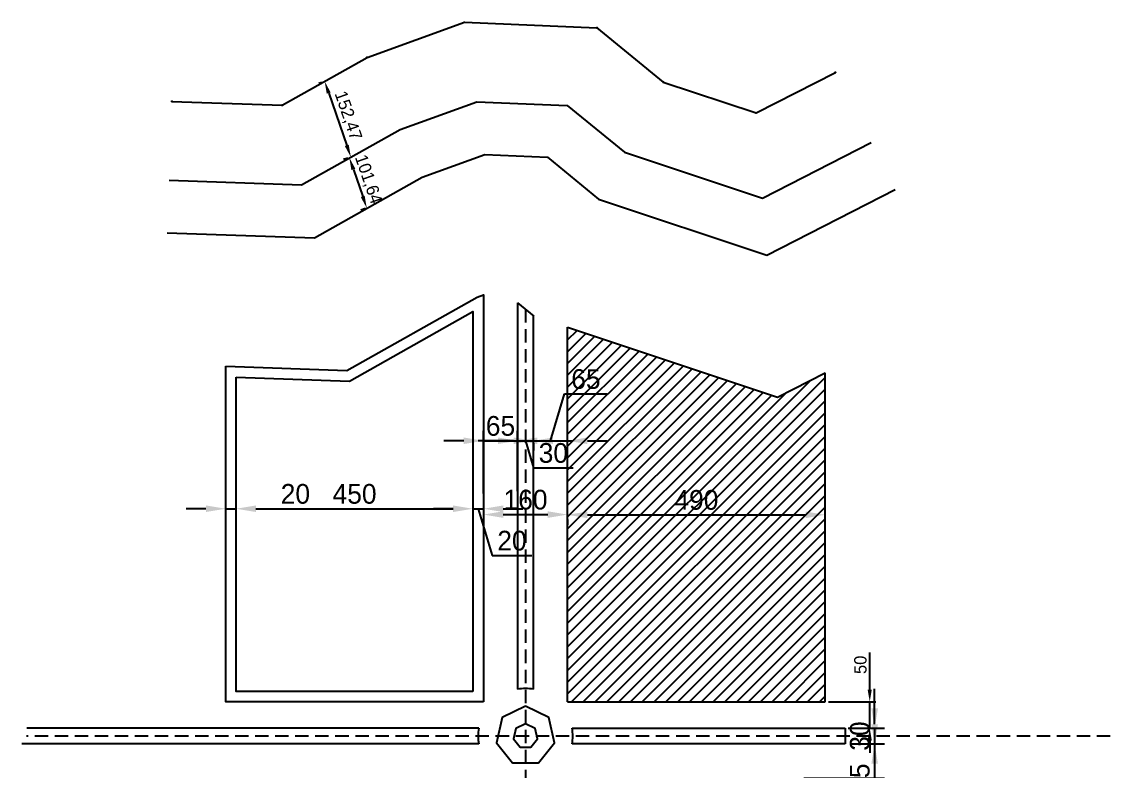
# Model space of a CAD drawing. Header units: millimetres. Extents: x 4023 to 6092, y -317 to 2455.
# Drawn here: x 4023 to 6092, y 1031 to 2455 of the extents above; entities that cross this region are included whole.
import ezdxf

# ---------------------------------------------------------------- set-up
doc = ezdxf.new("R2010")
doc.units = ezdxf.units.MM
doc.header["$PDMODE"] = 34
doc.linetypes.add('DASHEDX2', pattern=[38.1, 25.4, -12.7])
for name, color, linetype in [('COTAS', 250, 'Continuous'), ('COTAS 2', 250, 'Continuous'), ('DAMERO', 3, 'Continuous'), ('ejes', 6, 'DASHEDX2'), ('POLIGONOS', 1, 'Continuous'), ('POLILINEAS', 2, 'Continuous'), ('PUNTOS', 2, 'Continuous')]:
    doc.layers.add(name, color=color, linetype=linetype)
doc.dimstyles.new('COTAS 1', dxfattribs={"dimscale": 0, "dimtxt": 2.5, "dimasz": 2.5, "dimexe": 1.25, "dimexo": 0.625, "dimtad": 1, "dimtxsty": 'Standard', "dimcen": 2.5, "dimadec": 0, "dimazin": 0, "dimtfac": 1, "dimtmove": 0, "dimatfit": 3, "dimfxl": 0, "dimarcsym": 0})

# ---------------------------------------------------------------- blocks, each defined once
blk = doc.blocks.new('*D11')
at = {"layer": 'COTAS', "color": 0, "lineweight": -2}
for p, q in [((4593.1, 2340), (4587.6, 2338.1)), ((4606.4, 2319.6), (4640.8, 2220.1)), ((4642.9, 2195.9), (4637.4, 2194))]:
    blk.add_line(p, q, dxfattribs=at)
at = {"layer": 'COTAS', "color": 0}
for points in [[(4610.1, 2320.9), (4602.7, 2318.4), (4598.7, 2341.9)], [(4644.5, 2221.4), (4637.1, 2218.9), (4648.5, 2197.8)]]:
    blk.add_solid(points, dxfattribs=at)
at = {"layer": 'Defpoints', "color": 0}
for p in [(4598.7, 2341.9), (4648.5, 2197.8), (4648.5, 2197.8)]:
    blk.add_point(p, dxfattribs=at)
at = {"layer": 'COTAS', "color": 0, "insert": (4642.2, 2276.3), "char_height": 23.6, "attachment_point": 5, "rotation": 289.0622}
blk.add_mtext('152,47', dxfattribs=at)
blk = doc.blocks.new('*D12')
at = {"layer": 'COTAS', "color": 0, "lineweight": -2}
for p, q in [((4642.9, 2195.9), (4634.4, 2193)), ((4653.3, 2174.5), (4671.1, 2123.1)), ((4676.1, 2099.8), (4667.6, 2096.9))]:
    blk.add_line(p, q, dxfattribs=at)
at = {"layer": 'COTAS', "color": 0}
for points in [[(4657, 2175.8), (4649.6, 2173.2), (4645.6, 2196.8)], [(4674.8, 2124.4), (4667.4, 2121.8), (4678.8, 2100.8)]]:
    blk.add_solid(points, dxfattribs=at)
at = {"layer": 'Defpoints', "color": 0}
for p in [(4648.5, 2197.8), (4678.8, 2100.8), (4681.7, 2101.8)]:
    blk.add_point(p, dxfattribs=at)
at = {"layer": 'COTAS', "color": 0, "insert": (4680.8, 2155.2), "char_height": 23.6, "attachment_point": 5, "rotation": 289.0622}
blk.add_mtext('101,64', dxfattribs=at)
blk = doc.blocks.new('*D18')
at = {"layer": 'COTAS', "color": 0, "lineweight": -2}
for p, q in [((4410.6, 1490.1), (4410.6, 1547.7)), ((4430.6, 1489.8), (4430.6, 1547.7)), ((4373, 1528.9), (4335.5, 1528.9)), ((4410.6, 1528.9), (4430.6, 1528.9)), ((4468.1, 1528.9), (4580.6, 1528.9))]:
    blk.add_line(p, q, dxfattribs=at)
at = {"layer": 'COTAS', "color": 0}
for points in [[(4373, 1535.2), (4373, 1522.7), (4410.6, 1528.9)], [(4468.1, 1535.2), (4468.1, 1522.7), (4430.6, 1528.9)]]:
    blk.add_solid(points, dxfattribs=at)
at = {"layer": 'Defpoints', "color": 0}
for p in [(4430.6, 1528.9), (4410.6, 1480.7, 6), (4430.6, 1480.4, 6)]:
    blk.add_point(p, dxfattribs=at)
at = {"layer": 'COTAS', "color": 0, "insert": (4543.1, 1557), "char_height": 37.5, "attachment_point": 5}
blk.add_mtext('20', dxfattribs=at)
blk = doc.blocks.new('*D19')
at = {"layer": 'COTAS', "color": 0, "lineweight": -2}
for p, q in [((4430.6, 1538.3), (4430.6, 1547.7)), ((4880.6, 1533.3), (4880.6, 1510.2)), ((4468.1, 1528.9), (4843, 1528.9))]:
    blk.add_line(p, q, dxfattribs=at)
at = {"layer": 'COTAS', "color": 0}
for points in [[(4468.1, 1535.2), (4468.1, 1522.7), (4430.6, 1528.9)], [(4843, 1535.2), (4843, 1522.7), (4880.6, 1528.9)]]:
    blk.add_solid(points, dxfattribs=at)
at = {"layer": 'Defpoints', "color": 0}
for p in [(4880.6, 1542.7), (4430.6, 1528.9), (4880.6, 1528.9)]:
    blk.add_point(p, dxfattribs=at)
at = {"layer": 'COTAS', "color": 0, "insert": (4655.6, 1557), "char_height": 37.5, "attachment_point": 5}
blk.add_mtext('450', dxfattribs=at)
blk = doc.blocks.new('*D20')
at = {"layer": 'COTAS', "color": 0, "lineweight": -2}
for p, q in [((4880.6, 1533.3), (4880.6, 1510.2)), ((4900.6, 1539.2), (4900.6, 1510.2)), ((4843, 1528.9), (4805.5, 1528.9)), ((4880.6, 1528.9), (4900.6, 1528.9)), ((4880.6, 1528.9), (4900.6, 1528.9)), ((4890.6, 1528.9), (4917.3, 1439.8)), ((4938.1, 1528.9), (4975.6, 1528.9)), ((4917.3, 1439.8), (4992.3, 1439.8))]:
    blk.add_line(p, q, dxfattribs=at)
at = {"layer": 'COTAS', "color": 0}
for points in [[(4843, 1535.2), (4843, 1522.7), (4880.6, 1528.9)], [(4938.1, 1535.2), (4938.1, 1522.7), (4900.6, 1528.9)]]:
    blk.add_solid(points, dxfattribs=at)
at = {"layer": 'Defpoints', "color": 0}
for p in [(4880.6, 1542.7), (4900.6, 1548.6), (4900.6, 1528.9)]:
    blk.add_point(p, dxfattribs=at)
at = {"layer": 'COTAS', "color": 0, "insert": (4954.8, 1468), "char_height": 37.5, "attachment_point": 5}
blk.add_mtext('20', dxfattribs=at)
blk = doc.blocks.new('*D21')
at = {"layer": 'COTAS', "color": 0, "lineweight": -2}
for p, q in [((5060.5, 1527.2), (5060.5, 1536.6)), ((4900.6, 1519.5), (4900.6, 1499.1)), ((4938.1, 1517.8), (5023, 1517.8))]:
    blk.add_line(p, q, dxfattribs=at)
at = {"layer": 'COTAS', "color": 0}
for points in [[(4938.1, 1524.1), (4938.1, 1511.6), (4900.6, 1517.8)], [(5023, 1524.1), (5023, 1511.6), (5060.5, 1517.8)]]:
    blk.add_solid(points, dxfattribs=at)
at = {"layer": 'Defpoints', "color": 0}
for p in [(4900.6, 1528.9), (5060.5, 1517.8), (5060.5, 1517.8)]:
    blk.add_point(p, dxfattribs=at)
at = {"layer": 'COTAS', "color": 0, "insert": (4980.6, 1546), "char_height": 37.5, "attachment_point": 5}
blk.add_mtext('160', dxfattribs=at)
blk = doc.blocks.new('*D22')
at = {"layer": 'COTAS', "color": 0, "lineweight": -2}
for p, q in [((5550.5, 1483.9), (5550.5, 1536.1)), ((5098.1, 1517.4), (5513, 1517.4)), ((5060.5, 1508.5), (5060.5, 1498.6))]:
    blk.add_line(p, q, dxfattribs=at)
at = {"layer": 'COTAS', "color": 0}
for points in [[(5098.1, 1523.6), (5098.1, 1511.1), (5060.5, 1517.4)], [(5513, 1523.6), (5513, 1511.1), (5550.5, 1517.4)]]:
    blk.add_solid(points, dxfattribs=at)
at = {"layer": 'Defpoints', "color": 0}
for p in [(5060.5, 1517.8), (5550.5, 1517.4), (5550.5, 1474.5)]:
    blk.add_point(p, dxfattribs=at)
at = {"layer": 'COTAS', "color": 0, "insert": (5305.5, 1545.5), "char_height": 37.5, "attachment_point": 5}
blk.add_mtext('490', dxfattribs=at)
blk = doc.blocks.new('*D28')
at = {"layer": 'COTAS', "color": 0, "lineweight": -2}
for p, q in [((4900.6, 1558), (4900.6, 1677)), ((4965.5, 1562.6), (4965.5, 1677)), ((4863, 1658.2), (4825.5, 1658.2)), ((4900.6, 1658.2), (4965.5, 1658.2)), ((5003.1, 1658.2), (5040.6, 1658.2))]:
    blk.add_line(p, q, dxfattribs=at)
at = {"layer": 'COTAS', "color": 0}
for points in [[(4863, 1664.5), (4863, 1652), (4900.6, 1658.2)], [(5003.1, 1664.5), (5003.1, 1652), (4965.5, 1658.2)]]:
    blk.add_solid(points, dxfattribs=at)
at = {"layer": 'Defpoints', "color": 0}
for p in [(4965.5, 1658.2), (4965.5, 1553.2), (4900.6, 1548.6)]:
    blk.add_point(p, dxfattribs=at)
at = {"layer": 'COTAS', "color": 0, "insert": (4933, 1686.3), "char_height": 37.5, "attachment_point": 5}
blk.add_mtext('65', dxfattribs=at)
blk = doc.blocks.new('*D29')
at = {"layer": 'COTAS', "color": 0, "lineweight": -2}
for p, q in [((4965.5, 1562.6), (4965.5, 1677)), ((4928, 1658.2), (4890.5, 1658.2)), ((4965.5, 1658.2), (4995.5, 1658.2)), ((4965.5, 1658.2), (4995.5, 1658.2)), ((4980.5, 1658.2), (4996, 1606.7)), ((5033.1, 1658.2), (5070.6, 1658.2)), ((4995.5, 1653.8), (4995.5, 1639.5)), ((4996, 1606.7), (5071, 1606.7))]:
    blk.add_line(p, q, dxfattribs=at)
at = {"layer": 'COTAS', "color": 0}
for points in [[(4928, 1664.5), (4928, 1652), (4965.5, 1658.2)], [(5033.1, 1664.5), (5033.1, 1652), (4995.5, 1658.2)]]:
    blk.add_solid(points, dxfattribs=at)
at = {"layer": 'Defpoints', "color": 0}
for p in [(4995.5, 1663.2), (4995.5, 1658.2), (4965.5, 1553.2)]:
    blk.add_point(p, dxfattribs=at)
at = {"layer": 'COTAS', "color": 0, "insert": (5033.5, 1634.8), "char_height": 37.5, "attachment_point": 5}
blk.add_mtext('30', dxfattribs=at)
blk = doc.blocks.new('*D30')
at = {"layer": 'COTAS', "color": 0, "lineweight": -2}
for p, q in [((5028, 1658.2), (5054.8, 1747.3)), ((5054.8, 1747.3), (5136, 1747.3)), ((5060.6, 1667.6), (5060.6, 1677)), ((4958, 1658.2), (4920.5, 1658.2)), ((4995.5, 1658.2), (5060.6, 1658.2)), ((4995.5, 1658.2), (5060.6, 1658.2)), ((5098.1, 1658.2), (5135.6, 1658.2)), ((4995.5, 1653.8), (4995.5, 1639.5))]:
    blk.add_line(p, q, dxfattribs=at)
at = {"layer": 'COTAS', "color": 0}
for points in [[(4958, 1664.5), (4958, 1652), (4995.5, 1658.2)], [(5098.1, 1664.5), (5098.1, 1652), (5060.6, 1658.2)]]:
    blk.add_solid(points, dxfattribs=at)
at = {"layer": 'Defpoints', "color": 0}
for p in [(4995.5, 1663.2), (5060.6, 1658.2), (5060.6, 1658.2)]:
    blk.add_point(p, dxfattribs=at)
at = {"layer": 'COTAS', "color": 0, "insert": (5095.4, 1775.4), "char_height": 37.5, "attachment_point": 5}
blk.add_mtext('65', dxfattribs=at)
blk = doc.blocks.new('*D31')
at = {"layer": 'COTAS 2', "color": 0, "lineweight": -2}
for p, q in [((5644.3, 1149), (5644.3, 1186.5)), ((5597.5, 1111.5), (5663.1, 1111.5)), ((5644.3, 1111.5), (5644.3, 1081.5)), ((5597.5, 1081.5), (5663.1, 1081.5)), ((5644.3, 1044), (5644.3, 1006.5))]:
    blk.add_line(p, q, dxfattribs=at)
at = {"layer": 'COTAS 2', "color": 0}
for points in [[(5638.1, 1149), (5650.6, 1149), (5644.3, 1111.5)], [(5638.1, 1044), (5650.6, 1044), (5644.3, 1081.5)]]:
    blk.add_solid(points, dxfattribs=at)
at = {"layer": 'Defpoints', "color": 0}
for p in [(5588.1, 1111.5, 6), (5588.1, 1081.5, 6), (5644.3, 1081.5)]:
    blk.add_point(p, dxfattribs=at)
at = {"layer": 'COTAS 2', "color": 0, "insert": (5616.2, 1096.5), "char_height": 37.5, "attachment_point": 5, "rotation": 90}
blk.add_mtext('30', dxfattribs=at)
blk = doc.blocks.new('*D32')
at = {"layer": 'COTAS 2', "color": 0, "lineweight": -2}
for p, q in [((5644.3, 1119), (5644.3, 1156.5)), ((5597.5, 1081.5), (5663.1, 1081.5)), ((5644.3, 1081.5), (5644.3, 1016.5)), ((5509.9, 1016.5), (5663.1, 1016.5)), ((5644.3, 979), (5644.3, 941.5))]:
    blk.add_line(p, q, dxfattribs=at)
at = {"layer": 'COTAS 2', "color": 0}
for points in [[(5638.1, 1119), (5650.6, 1119), (5644.3, 1081.5)], [(5638.1, 979), (5650.6, 979), (5644.3, 1016.5)]]:
    blk.add_solid(points, dxfattribs=at)
at = {"layer": 'Defpoints', "color": 0}
for p in [(5588.1, 1081.5, 6), (5500.6, 1016.5), (5644.3, 1016.5)]:
    blk.add_point(p, dxfattribs=at)
at = {"layer": 'COTAS 2', "color": 0, "insert": (5616.2, 1016.5), "char_height": 37.5, "attachment_point": 5, "rotation": 90}
blk.add_mtext('65', dxfattribs=at)
blk = doc.blocks.new('*D33')
at = {"layer": 'COTAS 2', "color": 0, "lineweight": -2}
for p, q in [((5635, 1185), (5635, 1255.5)), ((5556.4, 1161.5), (5646.7, 1161.5)), ((5635, 1111.5), (5635, 1161.5)), ((5594, 1111.5), (5646.7, 1111.5)), ((5635, 1088), (5635, 1064.5))]:
    blk.add_line(p, q, dxfattribs=at)
at = {"layer": 'COTAS 2', "color": 0}
for points in [[(5631, 1185), (5638.9, 1185), (5635, 1161.5)], [(5631, 1088), (5638.9, 1088), (5635, 1111.5)]]:
    blk.add_solid(points, dxfattribs=at)
at = {"layer": 'Defpoints', "color": 0}
for p in [(5550.6, 1161.5), (5635, 1161.5), (5588.1, 1111.5, 6)]:
    blk.add_point(p, dxfattribs=at)
at = {"layer": 'COTAS 2', "color": 0, "insert": (5617.3, 1232), "char_height": 23.5, "attachment_point": 5, "rotation": 90}
blk.add_mtext('50', dxfattribs=at)

msp = doc.modelspace()

# ---------------------------------------------------------------- hatches: boundary and pattern name
at = {"layer": 'POLILINEAS'}
h = msp.add_hatch(dxfattribs=at)
h.set_pattern_fill('LINE', color=256, scale=5, angle=45)
edge = h.paths.add_edge_path()
edge.add_line((5060.55, 1874.123), (5459.886, 1741.086))
edge.add_line((5459.886, 1741.086), (5550.55, 1787.501))
edge.add_line((5060.55, 1161.54), (5060.55, 1874.123))
edge.add_line((5550.55, 1161.54), (5550.55, 1787.501))
edge.add_line((5060.55, 1161.54), (5550.55, 1161.54))

# ---------------------------------------------------------------- linework, layer by layer
at = {"layer": 'DAMERO'}
for p, q in [((4965.55, 1920.89), (4965.55, 1185.557)), ((4995.55, 1185.524), (4995.55, 1896.259)), ((4891.668, 1111.54, 6), (4032.484, 1111.54, 6)), ((5069.237, 1111.54, 6), (5588.131, 1111.54, 6)), ((5588.131, 1111.54, 6), (5588.131, 1081.54, 6)), ((4891.756, 1081.54, 6), (4022.902, 1081.54, 6)), ((5588.131, 1081.54, 6), (5069.149, 1081.54, 6))]:
    msp.add_line(p, q, dxfattribs=at)
msp.add_lwpolyline([(4965.55, 1920.89), (4996.538, 1895.448)], dxfattribs=at)
for start, end in [(80.342973, 99.531121), (170.573618, 189.761837), (350.238163, 9.426382)]:
    msp.add_arc((4980.452, 1096.8), 90, start, end, dxfattribs=at)
at = {"layer": 'ejes'}
for p, q in [((4980.55, 1908.575), (4980.55, -311.042)), ((6092.178, 1096.54, 6), (4031.874, 1096.54, 6))]:
    msp.add_line(p, q, dxfattribs=at)
at = {"layer": 'POLIGONOS'}
for points in [[(4980.538, 1153.229), (4936.206, 1131.88), (4925.257, 1083.909), (4955.936, 1045.44), (5005.14, 1045.44), (5035.819, 1083.909), (5024.87, 1131.88)], [(4980.538, 1119.932), (4962.239, 1111.12), (4957.72, 1091.319), (4970.383, 1075.44), (4990.693, 1075.44), (5003.356, 1091.319), (4998.837, 1111.12)]]:
    msp.add_lwpolyline(points, close=True, dxfattribs=at)
at = {"layer": 'POLILINEAS'}
for p, q in [((5060.55, 1161.54), (5060.55, 1874.123)), ((5550.55, 1161.54), (5550.55, 1787.501)), ((5060.55, 1161.54, 6), (5550.55, 1161.54, 6)), ((5062.026, 1096.54, 6), (5062.026, 1096.54, 6))]:
    msp.add_line(p, q, dxfattribs=at)
for points in [[(4308.37, 2303.83), (4517.96, 2296.48), (4679.46, 2387.42), (4864.5, 2454.29), (5116.37, 2444), (5242.33, 2340.58), (5418.83, 2281.78), (5569.59, 2358.96)], [(4303.113, 2153.922), (4554.829, 2145.095), (4742.181, 2250.592), (4887.793, 2303.213), (5060.029, 2296.177), (5168.592, 2207.04), (5431.147, 2119.572), (5637.944, 2225.44)], [(4299.608, 2053.984), (4579.408, 2044.171), (4783.995, 2159.373), (4903.321, 2202.495), (5022.469, 2197.628), (5119.434, 2118.014), (5439.358, 2011.433), (5683.514, 2136.426)], [(4410.55, 1799.939), (4640.857, 1791.863), (4888.529, 1931.326), (4900.55, 1935.67), (4900.55, 1161.54)], [(4430.55, 1779.226), (4645.773, 1771.678), (4880.55, 1903.88), (4880.55, 1181.54)], [(5060.55, 1874.123), (5459.886, 1741.086), (5550.55, 1787.501)]]:
    msp.add_lwpolyline(points, dxfattribs=at)
at = {"layer": 'POLILINEAS', "elevation": 6}
for points in [[(4900.55, 1161.54), (4410.55, 1161.54), (4410.55, 1799.939)], [(4880.55, 1181.54), (4430.55, 1181.54), (4430.55, 1779.226)]]:
    msp.add_lwpolyline(points, dxfattribs=at)
at = {"layer": 'PUNTOS'}
for p in [(4864.5, 2454.29), (5116.37, 2444), (4679.46, 2387.42), (5569.59, 2358.96), (5242.33, 2340.58), (4308.37, 2303.83), (4517.96, 2296.48), (5418.83, 2281.78)]:
    msp.add_point(p, dxfattribs=at)

# ---------------------------------------------------------------- dimensions: what is measured, and where the dimension line sits
at = {"layer": 'COTAS'}
dim = msp.add_aligned_dim(p1=(4598.71, 2341.95), p2=(4648.505, 2197.843), distance=0, dimstyle='COTAS 1', override={"dimscale": 9.439655}, dxfattribs=at)
dim.commit()
dim.dimension.update_dxf_attribs({"geometry": '*D11', "text_midpoint": (4642.195, 2276.319)})
dim = msp.add_linear_dim(base=(4678.791, 2100.766), p1=(4648.505, 2197.843), p2=(4681.702, 2101.772), angle=289.062192, dimstyle='COTAS 1', override={"dimscale": 9.439655}, dxfattribs=at)
dim.commit()
dim.dimension.update_dxf_attribs({"geometry": '*D12', "text_midpoint": (4662.193, 2148.802), "dimtype": 161})
for base, p1, p2, override, picture, middle in [((5060.55, 1658.22), (4995.55, 1663.22), (5060.55, 1658.22), {"dimscale": 15, "dimtmove": 1}, '*D30', (5064.144, 1775.408)), ((4995.55, 1658.22), (4965.55, 1553.224), (4995.55, 1663.22), {"dimscale": 15, "dimtmove": 1}, '*D29', (5005.394, 1634.783)), ((4430.55, 1528.906), (4410.55, 1480.74, 6), (4430.55, 1480.383, 6), {"dimscale": 15}, '*D18', (4543.05, 1557.031)), ((4880.55, 1528.906), (4430.55, 1528.906), (4880.55, 1542.71), {"dimscale": 15}, '*D19', (4655.55, 1557.031)), ((5060.55, 1517.831), (4900.55, 1528.906), (5060.55, 1517.831), {"dimscale": 15}, '*D21', (4980.55, 1545.956)), ((5550.55, 1517.355), (5060.55, 1517.831), (5550.55, 1474.52), {"dimscale": 15}, '*D22', (5305.55, 1545.48)), ((4900.55, 1528.906), (4880.55, 1542.71), (4900.55, 1548.605), {"dimscale": 15, "dimtmove": 1}, '*D20', (4926.644, 1467.969))]:
    dim = msp.add_linear_dim(base=base, p1=p1, p2=p2, dimstyle='COTAS 1', override=override, dxfattribs=at)
    dim.commit()
    dim.dimension.update_dxf_attribs({"geometry": picture, "text_midpoint": middle})
dim = msp.add_linear_dim(base=(4965.55, 1658.22), p1=(4900.55, 1548.605), p2=(4965.55, 1553.224), dimstyle='COTAS 1', override={"dimscale": 15}, dxfattribs=at)
dim.commit()
dim.dimension.update_dxf_attribs({"geometry": '*D28', "text_midpoint": (4933.05, 1658.22), "dimtype": 160})
at = {"layer": 'COTAS 2'}
for base, p1, p2, override, picture, middle in [((5634.954, 1161.54), (5588.131, 1111.54, 6), (5550.55, 1161.54), {"dimscale": 9.400001}, '*D33', (5634.954, 1232.04)), ((5644.34, 1081.54), (5588.131, 1111.54, 6), (5588.131, 1081.54, 6), {"dimscale": 15}, '*D31', (5644.34, 1096.54)), ((5644.34, 1016.54), (5588.131, 1081.54, 6), (5500.55, 1016.54), {"dimscale": 15, "dimtmove": 1}, '*D32', (5644.34, 1016.54))]:
    dim = msp.add_linear_dim(base=base, p1=p1, p2=p2, angle=90, dimstyle='COTAS 1', override=override, dxfattribs=at)
    dim.commit()
    dim.dimension.update_dxf_attribs({"geometry": picture, "text_midpoint": middle, "dimtype": 160})

doc.saveas('drawing.dxf')
